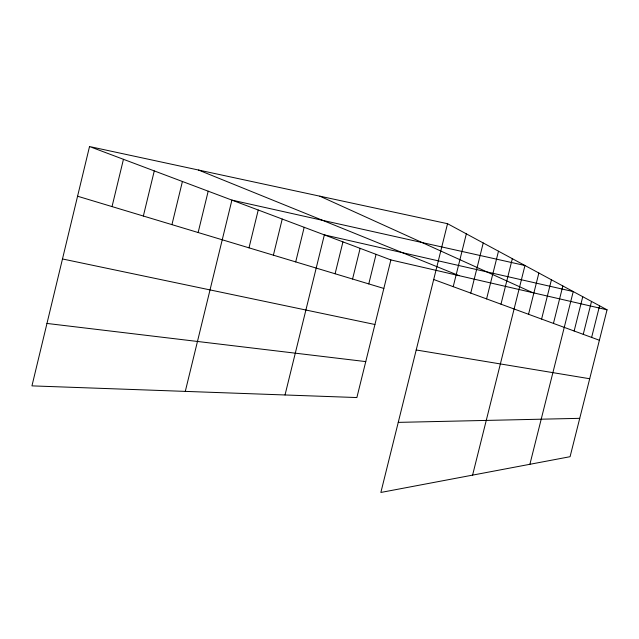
<?xml version="1.0" encoding="UTF-8"?>
<svg xmlns="http://www.w3.org/2000/svg" width="639" height="639" viewBox="0 0 639 639"><rect width="100%" height="100%" fill="white"/><g stroke="black" fill="none" stroke-linecap="round" stroke-linejoin="round"><path stroke-width="0.96" d="M89.524 146.547L31.95 385.876L356.874 397.554L390.892 259.921L89.524 146.547L447.54 223.698L607.05 309.819L570.076 456.701L380.86 492.453L447.54 223.698M112.033 206.597L123.447 159.311M143.352 216.03L154.271 170.909M171.939 224.632L182.411 181.492M198.138 232.524L208.194 191.189M185.294 391.387L231.909 200.111L524.962 265.504L472.588 475.12M249.002 247.836L258.236 210.015M273.388 255.185L282.23 219.049M295.705 261.902L304.188 227.308M285.026 394.974L324.356 234.888L573.239 291.568L529.891 464.297M335.1 273.764L342.943 241.885M352.568 279.027L360.132 248.347M368.775 283.908L376.067 254.346M453.211 286.663L466.334 233.85M470.751 293.093L483.228 242.972M486.591 298.9L498.484 251.207M500.984 304.18L512.334 258.683M528.541 314.284L538.869 273.013M541.592 319.069L551.433 279.794M553.446 323.414L562.839 285.952M574.141 331.002L582.76 296.704M583.239 334.341L591.514 301.432M591.626 337.416L599.582 305.785M398.249 422.379L579.733 418.337M46.966 323.446L365.756 361.602M416.205 349.98L589.701 378.743M62.478 258.963L374.925 324.5M390.892 259.921L607.05 309.819M77.575 196.221L383.839 288.445M433.689 279.507L599.39 340.26M198.513 170.038L459.098 275.665M319.867 196.189L532.519 292.614"/></g></svg>
